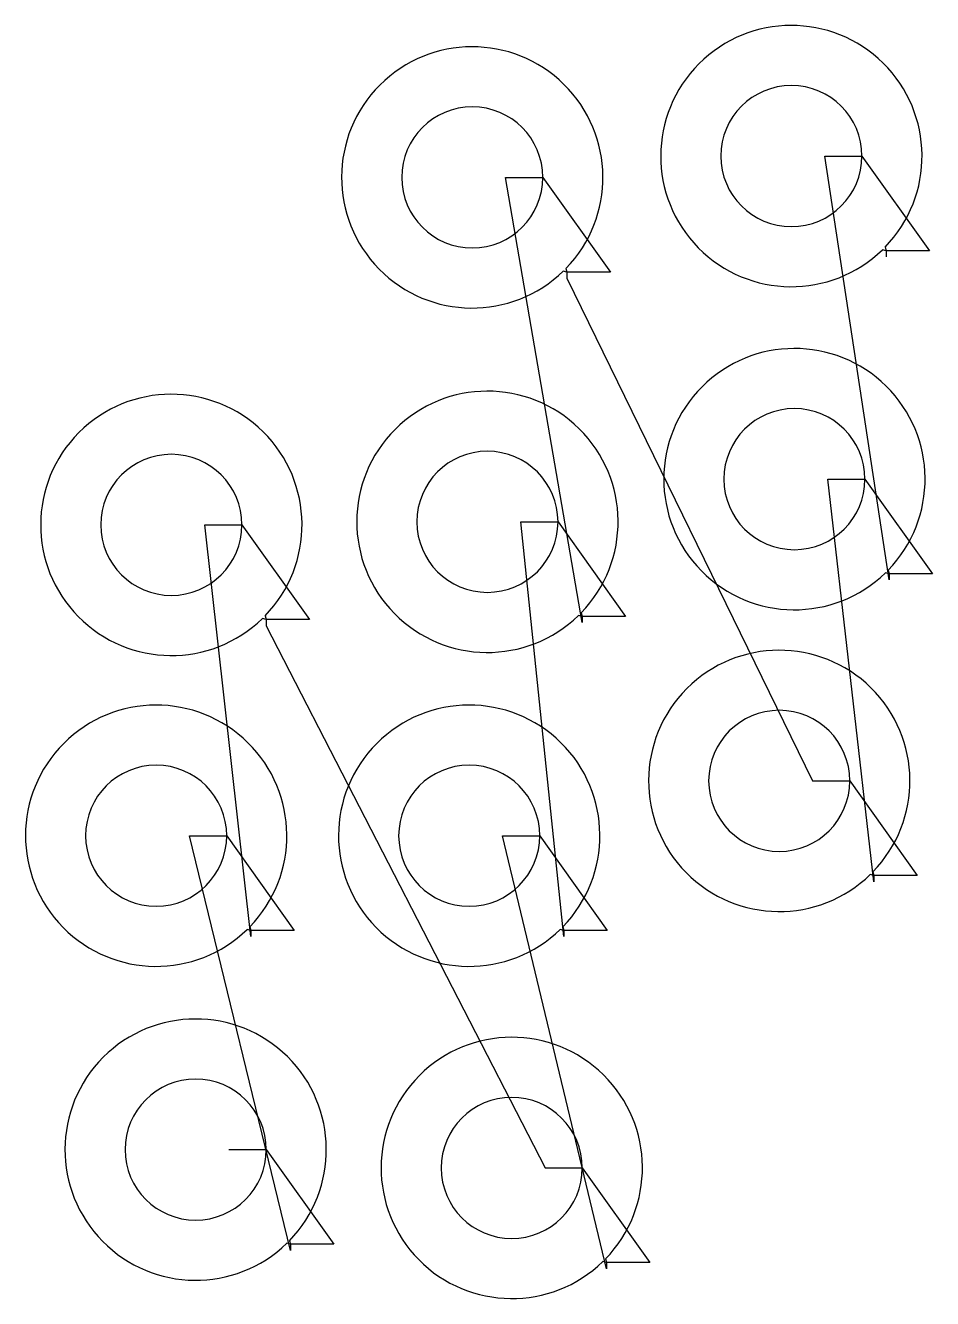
# Model space of a CAD drawing. Header units: metres. Extents: x 70 to 801, y 354 to 1381.
import ezdxf

# ---------------------------------------------------------------- set-up
doc = ezdxf.new("R2010")
doc.units = ezdxf.units.M

msp = doc.modelspace()

# ---------------------------------------------------------------- linework, layer by layer
at = {"layer": 'TOOL_0'}
for p, q in [((765.772, 933.735), (713.894, 1275.445)), ((713.894, 1275.445), (743.894, 1275.445)), ((743.894, 1275.445), (798.323, 1199.155)), ((518.412, 899.34), (456.737, 1258.247)), ((456.737, 1258.247), (486.737, 1258.247)), ((486.737, 1258.247), (541.166, 1181.958)), ((762.545, 1202.054), (763.323, 1199.155)), ((763.323, 1199.155), (760.424, 1199.933)), ((798.323, 1199.155), (763.323, 1199.155)), ((763.323, 1199.155), (763.323, 1194.155)), ((506.166, 1181.958), (503.267, 1182.736)), ((505.388, 1184.857), (506.166, 1181.958)), ((541.166, 1181.958), (506.166, 1181.958)), ((506.166, 1181.958), (506.166, 1176.958)), ((506.166, 1176.958), (704.097, 771.802)), ((753.526, 690.513), (716.343, 1015.025)), ((716.343, 1015.025), (746.343, 1015.025)), ((746.343, 1015.025), (800.772, 938.735)), ((251.459, 646.29), (214.275, 978.173)), ((214.275, 978.173), (244.275, 978.173)), ((244.275, 978.173), (298.704, 901.883)), ((503.717, 646.29), (468.983, 980.63)), ((468.983, 980.63), (498.983, 980.63)), ((498.983, 980.63), (553.412, 904.34)), ((765.772, 938.735), (762.873, 939.513)), ((764.994, 941.634), (765.772, 938.735)), ((800.772, 938.735), (765.772, 938.735)), ((765.772, 938.735), (765.772, 933.735)), ((262.926, 904.782), (263.704, 901.883)), ((518.412, 904.34), (515.513, 905.118)), ((517.634, 907.239), (518.412, 904.34)), ((553.412, 904.34), (518.412, 904.34)), ((518.412, 904.34), (518.412, 899.34)), ((263.704, 901.883), (260.805, 902.661)), ((298.704, 901.883), (263.704, 901.883)), ((263.704, 901.883), (263.704, 896.883)), ((263.704, 896.883), (488.576, 459.79)), ((704.097, 771.802), (734.097, 771.802)), ((734.097, 771.802), (788.526, 695.513)), ((283.297, 393.241), (202.03, 727.58)), ((202.03, 727.58), (232.03, 727.58)), ((232.03, 727.58), (286.459, 651.29)), ((538.004, 378.5), (454.288, 727.58)), ((454.288, 727.58), (484.288, 727.58)), ((484.288, 727.58), (538.717, 651.29)), ((752.748, 698.412), (753.526, 695.513)), ((753.526, 695.513), (750.627, 696.291)), ((788.526, 695.513), (753.526, 695.513)), ((753.526, 695.513), (753.526, 690.513)), ((251.459, 651.29), (248.56, 652.068)), ((250.681, 654.189), (251.459, 651.29)), ((286.459, 651.29), (251.459, 651.29)), ((251.459, 651.29), (251.459, 646.29)), ((503.717, 651.29), (500.818, 652.068)), ((502.939, 654.189), (503.717, 651.29)), ((538.717, 651.29), (503.717, 651.29)), ((503.717, 651.29), (503.717, 646.29)), ((233.868, 474.531), (263.868, 474.531)), ((263.868, 474.531), (318.297, 398.241)), ((488.576, 459.79), (518.576, 459.79)), ((518.576, 459.79), (573.004, 383.5)), ((282.519, 401.14), (283.297, 398.241)), ((283.297, 398.241), (280.398, 399.019)), ((318.297, 398.241), (283.297, 398.241)), ((283.297, 398.241), (283.297, 393.241)), ((538.004, 383.5), (535.105, 384.278)), ((537.226, 386.399), (538.004, 383.5)), ((573.004, 383.5), (538.004, 383.5)), ((538.004, 383.5), (538.004, 378.5))]:
    msp.add_line(p, q, dxfattribs=at)
for centre, radius, start, end in [((687.034, 1275.445), 105.3, 315.815697, 134.999615), ((429.877, 1258.248), 105.3, 315.815697, 134.999615), ((687.034, 1275.445), 105.3, 134.999615, 314.183534), ((429.877, 1258.248), 105.3, 134.999615, 314.183534), ((687.034, 1275.445), 56.86, 0, 180), ((429.877, 1258.247), 56.86, 0, 180), ((687.034, 1275.445), 56.86, 180, 0), ((429.877, 1258.247), 56.86, 180, 0), ((689.483, 1015.025), 105.3, 315.815697, 134.999615), ((689.483, 1015.025), 105.3, 134.999615, 314.183534), ((187.415, 978.173), 105.3, 315.815697, 134.999615), ((442.123, 980.63), 105.3, 315.815697, 134.999615), ((689.483, 1015.025), 56.86, 0, 180), ((187.415, 978.173), 105.3, 134.999615, 314.183534), ((442.123, 980.63), 105.3, 134.999615, 314.183534), ((442.123, 980.63), 56.86, 0, 180), ((187.415, 978.173), 56.86, 0, 180), ((689.483, 1015.025), 56.86, 180, 0), ((187.415, 978.173), 56.86, 180, 0), ((442.123, 980.63), 56.86, 180, 0), ((677.237, 771.803), 105.3, 315.815697, 134.999615), ((677.237, 771.803), 105.3, 134.999615, 314.183534), ((175.17, 727.58), 105.3, 315.815697, 134.999615), ((427.428, 727.58), 105.3, 315.815697, 134.999615), ((677.237, 771.802), 56.86, 0, 180), ((175.17, 727.58), 105.3, 134.999615, 314.183534), ((427.428, 727.58), 105.3, 134.999615, 314.183534), ((175.17, 727.58), 56.86, 0, 180), ((427.428, 727.58), 56.86, 0, 180), ((677.237, 771.802), 56.86, 180, 0), ((175.17, 727.58), 56.86, 180, 0), ((427.428, 727.58), 56.86, 180, 0), ((207.008, 474.531), 105.3, 315.815697, 134.999615), ((461.715, 459.79), 105.3, 315.815697, 134.999615), ((207.008, 474.531), 105.3, 134.999615, 314.183534), ((461.715, 459.79), 105.3, 134.999615, 314.183534), ((207.008, 474.531), 56.86, 0, 180), ((461.716, 459.79), 56.86, 0, 180), ((207.008, 474.531), 56.86, 180, 0), ((461.716, 459.79), 56.86, 180, 0)]:
    msp.add_arc(centre, radius, start, end, dxfattribs=at)

doc.saveas('drawing.dxf')
